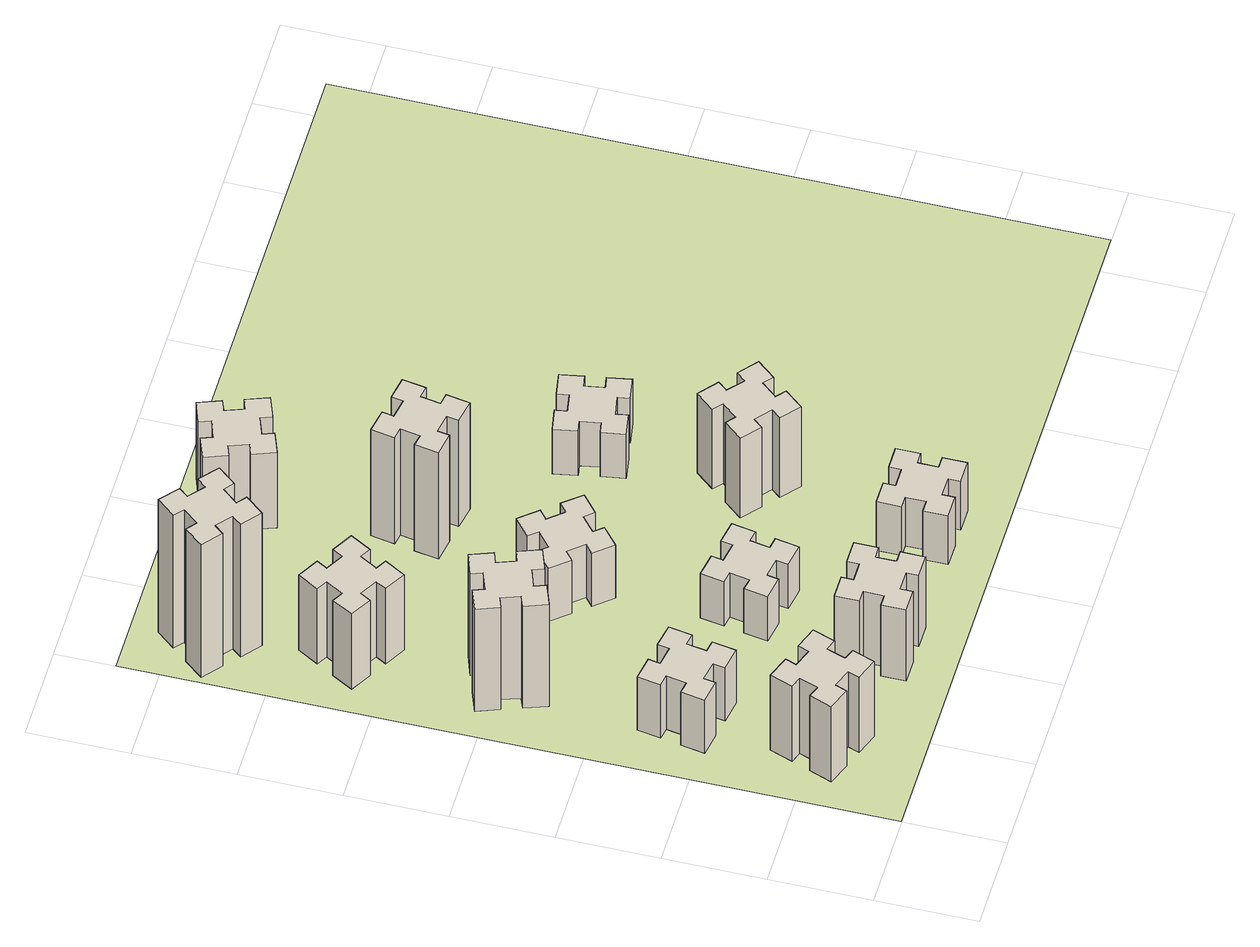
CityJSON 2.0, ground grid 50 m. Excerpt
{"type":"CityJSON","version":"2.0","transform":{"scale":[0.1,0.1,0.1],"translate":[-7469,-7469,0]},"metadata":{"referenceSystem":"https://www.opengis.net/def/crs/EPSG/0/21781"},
"CityObjects":{
"building1":{"type":"Building","attributes":{"class":"1000","function":"1000","usage":"1000","yearOfConstruction":2016,"roofType":"1000","measuredHeight":51,"storeysAboveGround":30,"storeysBelowGround":0},"geometry":[{"type":"Solid","lod":"1","boundaries":[[[[0,1,2,3,4,5,6,7,8,9,10,11,12,13,14,15,16,17,18,19]],[[17,16,20,21]],[[16,15,22,20]],[[15,14,23,22]],[[14,13,24,23]],[[13,12,25,24]],[[12,11,26,25]],[[11,10,27,26]],[[10,9,28,27]],[[9,8,29,28]],[[8,7,30,29]],[[7,6,31,30]],[[6,5,32,31]],[[5,4,33,32]],[[4,3,34,33]],[[3,2,35,34]],[[2,1,36,35]],[[1,0,37,36]],[[0,19,38,37]],[[19,18,39,38]],[[18,17,21,39]],[[24,25,26,27,28,29,30,31,32,33,34,35,36,37,38,39,21,20,22,23]]]]}]},
"building2":{"type":"Building","attributes":{"class":"1000","function":"1000","usage":"1000","yearOfConstruction":2016,"roofType":"1000","measuredHeight":36,"storeysAboveGround":30,"storeysBelowGround":0},"geometry":[{"type":"Solid","lod":"1","boundaries":[[[[40,41,42,43,44,45,46,47,48,49,50,51,52,53,54,55,56,57,58,59]],[[57,56,60,61]],[[56,55,62,60]],[[55,54,63,62]],[[54,53,64,63]],[[53,52,65,64]],[[52,51,66,65]],[[51,50,67,66]],[[50,49,68,67]],[[49,48,69,68]],[[48,47,70,69]],[[47,46,71,70]],[[46,45,72,71]],[[45,44,73,72]],[[44,43,74,73]],[[43,42,75,74]],[[42,41,76,75]],[[41,40,77,76]],[[40,59,78,77]],[[59,58,79,78]],[[58,57,61,79]],[[64,65,66,67,68,69,70,71,72,73,74,75,76,77,78,79,61,60,62,63]]]]}]},
"building3":{"type":"Building","attributes":{"class":"1000","function":"1000","usage":"1000","yearOfConstruction":2016,"roofType":"1000","measuredHeight":69,"storeysAboveGround":30,"storeysBelowGround":0},"geometry":[{"type":"Solid","lod":"1","boundaries":[[[[80,81,82,83,84,85,86,87,88,89,90,91,92,93,94,95,96,97,98,99]],[[97,96,100,101]],[[96,95,102,100]],[[95,94,103,102]],[[94,93,104,103]],[[93,92,105,104]],[[92,91,106,105]],[[91,90,107,106]],[[90,89,108,107]],[[89,88,109,108]],[[88,87,110,109]],[[87,86,111,110]],[[86,85,112,111]],[[85,84,113,112]],[[84,83,114,113]],[[83,82,115,114]],[[82,81,116,115]],[[81,80,117,116]],[[80,99,118,117]],[[99,98,119,118]],[[98,97,101,119]],[[104,105,106,107,108,109,110,111,112,113,114,115,116,117,118,119,101,100,102,103]]]]}]},
"building4":{"type":"Building","attributes":{"class":"1000","function":"1000","usage":"1000","yearOfConstruction":2016,"roofType":"1000","measuredHeight":48,"storeysAboveGround":30,"storeysBelowGround":0},"geometry":[{"type":"Solid","lod":"1","boundaries":[[[[120,121,122,123,124,125,126,127,128,129,130,131,132,133,134,135,136,137,138,139]],[[137,136,140,141]],[[136,135,142,140]],[[135,134,143,142]],[[134,133,144,143]],[[133,132,145,144]],[[132,131,146,145]],[[131,130,147,146]],[[130,129,148,147]],[[129,128,149,148]],[[128,127,150,149]],[[127,126,151,150]],[[126,125,152,151]],[[125,124,153,152]],[[124,123,154,153]],[[123,122,155,154]],[[122,121,156,155]],[[121,120,157,156]],[[120,139,158,157]],[[139,138,159,158]],[[138,137,141,159]],[[144,145,146,147,148,149,150,151,152,153,154,155,156,157,158,159,141,140,142,143]]]]}]},
"building5":{"type":"Building","attributes":{"class":"1000","function":"1000","usage":"1000","yearOfConstruction":2016,"roofType":"1000","measuredHeight":51,"storeysAboveGround":30,"storeysBelowGround":0},"geometry":[{"type":"Solid","lod":"1","boundaries":[[[[160,161,162,163,164,165,166,167,168,169,170,171,172,173,174,175,176,177,178,179]],[[177,176,180,181]],[[176,175,182,180]],[[175,174,183,182]],[[174,173,184,183]],[[173,172,185,184]],[[172,171,186,185]],[[171,170,187,186]],[[170,169,188,187]],[[169,168,189,188]],[[168,167,190,189]],[[167,166,191,190]],[[166,165,192,191]],[[165,164,193,192]],[[164,163,194,193]],[[163,162,195,194]],[[162,161,196,195]],[[161,160,197,196]],[[160,179,198,197]],[[179,178,199,198]],[[178,177,181,199]],[[184,185,186,187,188,189,190,191,192,193,194,195,196,197,198,199,181,180,182,183]]]]}]},
"building6":{"type":"Building","attributes":{"class":"1000","function":"1000","usage":"1000","yearOfConstruction":2016,"roofType":"1000","measuredHeight":90,"storeysAboveGround":30,"storeysBelowGround":0},"geometry":[{"type":"Solid","lod":"1","boundaries":[[[[200,201,202,203,204,205,206,207,208,209,210,211,212,213,214,215,216,217,218,219]],[[217,216,220,221]],[[216,215,222,220]],[[215,214,223,222]],[[214,213,224,223]],[[213,212,225,224]],[[212,211,226,225]],[[211,210,227,226]],[[210,209,228,227]],[[209,208,229,228]],[[208,207,230,229]],[[207,206,231,230]],[[206,205,232,231]],[[205,204,233,232]],[[204,203,234,233]],[[203,202,235,234]],[[202,201,236,235]],[[201,200,237,236]],[[200,219,238,237]],[[219,218,239,238]],[[218,217,221,239]],[[224,225,226,227,228,229,230,231,232,233,234,235,236,237,238,239,221,220,222,223]]]]}]},
"building7":{"type":"Building","attributes":{"class":"1000","function":"1000","usage":"1000","yearOfConstruction":2016,"roofType":"1000","measuredHeight":30,"storeysAboveGround":30,"storeysBelowGround":0},"geometry":[{"type":"Solid","lod":"1","boundaries":[[[[240,241,242,243,244,245,246,247,248,249,250,251,252,253,254,255,256,257,258,259]],[[257,256,260,261]],[[256,255,262,260]],[[255,254,263,262]],[[254,253,264,263]],[[253,252,265,264]],[[252,251,266,265]],[[251,250,267,266]],[[250,249,268,267]],[[249,248,269,268]],[[248,247,270,269]],[[247,246,271,270]],[[246,245,272,271]],[[245,244,273,272]],[[244,243,274,273]],[[243,242,275,274]],[[242,241,276,275]],[[241,240,277,276]],[[240,259,278,277]],[[259,258,279,278]],[[258,257,261,279]],[[264,265,266,267,268,269,270,271,272,273,274,275,276,277,278,279,261,260,262,263]]]]}]},
"building8":{"type":"Building","attributes":{"class":"1000","function":"1000","usage":"1000","yearOfConstruction":2016,"roofType":"1000","measuredHeight":36,"storeysAboveGround":30,"storeysBelowGround":0},"geometry":[{"type":"Solid","lod":"1","boundaries":[[[[280,281,282,283,284,285,286,287,288,289,290,291,292,293,294,295,296,297,298,299]],[[297,296,300,301]],[[296,295,302,300]],[[295,294,303,302]],[[294,293,304,303]],[[293,292,305,304]],[[292,291,306,305]],[[291,290,307,306]],[[290,289,308,307]],[[289,288,309,308]],[[288,287,310,309]],[[287,286,311,310]],[[286,285,312,311]],[[285,284,313,312]],[[284,283,314,313]],[[283,282,315,314]],[[282,281,316,315]],[[281,280,317,316]],[[280,299,318,317]],[[299,298,319,318]],[[298,297,301,319]],[[304,305,306,307,308,309,310,311,312,313,314,315,316,317,318,319,301,300,302,303]]]]}]},
"building9":{"type":"Building","attributes":{"class":"1000","function":"1000","usage":"1000","yearOfConstruction":2016,"roofType":"1000","measuredHeight":33,"storeysAboveGround":30,"storeysBelowGround":0},"geometry":[{"type":"Solid","lod":"1","boundaries":[[[[320,321,322,323,324,325,326,327,328,329,330,331,332,333,334,335,336,337,338,339]],[[337,336,340,341]],[[336,335,342,340]],[[335,334,343,342]],[[334,333,344,343]],[[333,332,345,344]],[[332,331,346,345]],[[331,330,347,346]],[[330,329,348,347]],[[329,328,349,348]],[[328,327,350,349]],[[327,326,351,350]],[[326,325,352,351]],[[325,324,353,352]],[[324,323,354,353]],[[323,322,355,354]],[[322,321,356,355]],[[321,320,357,356]],[[320,339,358,357]],[[339,338,359,358]],[[338,337,341,359]],[[344,345,346,347,348,349,350,351,352,353,354,355,356,357,358,359,341,340,342,343]]]]}]},
"building10":{"type":"Building","attributes":{"class":"1000","function":"1000","usage":"1000","yearOfConstruction":2016,"roofType":"1000","measuredHeight":72,"storeysAboveGround":30,"storeysBelowGround":0},"geometry":[{"type":"Solid","lod":"1","boundaries":[[[[360,361,362,363,364,365,366,367,368,369,370,371,372,373,374,375,376,377,378,379]],[[377,376,380,381]],[[376,375,382,380]],[[375,374,383,382]],[[374,373,384,383]],[[373,372,385,384]],[[372,371,386,385]],[[371,370,387,386]],[[370,369,388,387]],[[369,368,389,388]],[[368,367,390,389]],[[367,366,391,390]],[[366,365,392,391]],[[365,364,393,392]],[[364,363,394,393]],[[363,362,395,394]],[[362,361,396,395]],[[361,360,397,396]],[[360,379,398,397]],[[379,378,399,398]],[[378,377,381,399]],[[384,385,386,387,388,389,390,391,392,393,394,395,396,397,398,399,381,380,382,383]]]]}]},
"building11":{"type":"Building","attributes":{"class":"1000","function":"1000","usage":"1000","yearOfConstruction":2016,"roofType":"1000","measuredHeight":51,"storeysAboveGround":30,"storeysBelowGround":0},"geometry":[{"type":"Solid","lod":"1","boundaries":[[[[400,401,402,403,404,405,406,407,408,409,410,411,412,413,414,415,416,417,418,419]],[[417,416,420,421]],[[416,415,422,420]],[[415,414,423,422]],[[414,413,424,423]],[[413,412,425,424]],[[412,411,426,425]],[[411,410,427,426]],[[410,409,428,427]],[[409,408,429,428]],[[408,407,430,429]],[[407,406,431,430]],[[406,405,432,431]],[[405,404,433,432]],[[404,403,434,433]],[[403,402,435,434]],[[402,401,436,435]],[[401,400,437,436]],[[400,419,438,437]],[[419,418,439,438]],[[418,417,421,439]],[[424,425,426,427,428,429,430,431,432,433,434,435,436,437,438,439,421,420,422,423]]]]}]},
"building12":{"type":"Building","attributes":{"class":"1000","function":"1000","usage":"1000","yearOfConstruction":2016,"roofType":"1000","measuredHeight":54,"storeysAboveGround":30,"storeysBelowGround":0},"geometry":[{"type":"Solid","lod":"1","boundaries":[[[[440,441,442,443,444,445,446,447,448,449,450,451,452,453,454,455,456,457,458,459]],[[457,456,460,461]],[[456,455,462,460]],[[455,454,463,462]],[[454,453,464,463]],[[453,452,465,464]],[[452,451,466,465]],[[451,450,467,466]],[[450,449,468,467]],[[449,448,469,468]],[[448,447,470,469]],[[447,446,471,470]],[[446,445,472,471]],[[445,444,473,472]],[[444,443,474,473]],[[443,442,475,474]],[[442,441,476,475]],[[441,440,477,476]],[[440,459,478,477]],[[459,458,479,478]],[[458,457,461,479]],[[464,465,466,467,468,469,470,471,472,473,474,475,476,477,478,479,461,460,462,463]]]]}]},
"building13":{"type":"Building","attributes":{"class":"1000","function":"1000","usage":"1000","yearOfConstruction":2016,"roofType":"1000","measuredHeight":30,"storeysAboveGround":30,"storeysBelowGround":0},"geometry":[{"type":"Solid","lod":"1","boundaries":[[[[480,481,482,483,484,485,486,487,488,489,490,491,492,493,494,495,496,497,498,499]],[[497,496,500,501]],[[496,495,502,500]],[[495,494,503,502]],[[494,493,504,503]],[[493,492,505,504]],[[492,491,506,505]],[[491,490,507,506]],[[490,489,508,507]],[[489,488,509,508]],[[488,487,510,509]],[[487,486,511,510]],[[486,485,512,511]],[[485,484,513,512]],[[484,483,514,513]],[[483,482,515,514]],[[482,481,516,515]],[[481,480,517,516]],[[480,499,518,517]],[[499,498,519,518]],[[498,497,501,519]],[[504,505,506,507,508,509,510,511,512,513,514,515,516,517,518,519,501,500,502,503]]]]}]},
"landuse1":{"type":"LandUse","attributes":{"name":"plot1","function":"1010"},"geometry":[{"type":"MultiSurface","lod":"1","boundaries":[[[520,521,522,523]]]}]}
},
"vertices":[
[462,391,0],[496,485,0],[552,464,0],[593,577,0],[480,618,0],[460,562,0],[366,596,0],[387,652,0],[274,693,0],[233,580,0],[289,560,0],[255,466,0],[199,487,0],[157,374,0],[270,333,0],[291,389,0],[385,355,0],[364,299,0],[477,257,0],[518,370,0],[385,355,510],[364,299,510],[291,389,510],[270,333,510],[157,374,510],[199,487,510],[255,466,510],[289,560,510],[233,580,510],[274,693,510],[387,652,510],[366,596,510],[460,562,510],[480,618,510],[593,577,510],[552,464,510],[496,485,510],[462,391,510],[518,370,510],[477,257,510],
[307,1016,0],[405,998,0],[395,939,0],[513,918,0],[534,1037,0],[475,1047,0],[492,1145,0],[551,1135,0],[572,1253,0],[454,1274,0],[444,1215,0],[345,1232,0],[356,1291,0],[237,1312,0],[217,1194,0],[276,1184,0],[258,1085,0],[199,1096,0],[178,977,0],[297,957,0],[258,1085,360],[199,1096,360],[276,1184,360],[217,1194,360],[237,1312,360],[356,1291,360],[345,1232,360],[444,1215,360],[454,1274,360],[572,1253,360],[551,1135,360],[492,1145,360],[475,1047,360],[534,1037,360],[513,918,360],[395,939,360],[405,998,360],[307,1016,360],[297,957,360],[178,977,360],
[366,1835,0],[460,1869,0],[480,1813,0],[593,1854,0],[552,1967,0],[496,1946,0],[462,2040,0],[518,2060,0],[477,2173,0],[364,2132,0],[385,2076,0],[291,2042,0],[270,2098,0],[157,2057,0],[199,1944,0],[255,1965,0],[289,1871,0],[233,1850,0],[274,1737,0],[387,1779,0],[289,1871,690],[233,1850,690],[255,1965,690],[199,1944,690],[157,2057,690],[270,2098,690],[291,2042,690],[385,2076,690],[364,2132,690],[477,2173,690],[518,2060,690],[462,2040,690],[496,1946,690],[552,1967,690],[593,1854,690],[480,1813,690],[460,1869,690],[366,1835,690],[387,1779,690],[274,1737,690],
[1065,485,0],[965,485,0],[965,545,0],[845,545,0],[845,425,0],[905,425,0],[905,325,0],[845,325,0],[845,205,0],[965,205,0],[965,265,0],[1065,265,0],[1065,205,0],[1185,205,0],[1185,325,0],[1125,325,0],[1125,425,0],[1185,425,0],[1185,545,0],[1065,545,0],[1125,425,480],[1185,425,480],[1125,325,480],[1185,325,480],[1185,205,480],[1065,205,480],[1065,265,480],[965,265,480],[965,205,480],[845,205,480],[845,325,480],[905,325,480],[905,425,480],[845,425,480],[845,545,480],[965,545,480],[965,485,480],[1065,485,480],[1065,545,480],[1185,545,480],
[446,2597,0],[496,2684,0],[548,2654,0],[608,2758,0],[504,2818,0],[474,2766,0],[387,2816,0],[417,2868,0],[313,2928,0],[253,2824,0],[305,2794,0],[255,2707,0],[203,2737,0],[143,2633,0],[247,2573,0],[277,2625,0],[364,2575,0],[334,2523,0],[438,2463,0],[498,2567,0],[364,2575,510],[334,2523,510],[277,2625,510],[247,2573,510],[143,2633,510],[203,2737,510],[255,2707,510],[305,2794,510],[253,2824,510],[313,2928,510],[417,2868,510],[387,2816,510],[474,2766,510],[504,2818,510],[608,2758,510],[548,2654,510],[496,2684,510],[446,2597,510],[498,2567,510],[438,2463,510],
[384,3387,0],[308,3452,0],[346,3498,0],[254,3575,0],[177,3483,0],[223,3444,0],[159,3368,0],[113,3406,0],[36,3314,0],[128,3237,0],[166,3283,0],[243,3219,0],[204,3173,0],[296,3096,0],[373,3188,0],[327,3226,0],[392,3303,0],[438,3264,0],[515,3356,0],[423,3433,0],[392,3303,900],[438,3264,900],[327,3226,900],[373,3188,900],[296,3096,900],[204,3173,900],[243,3219,900],[166,3283,900],[128,3237,900],[36,3314,900],[113,3406,900],[159,3368,900],[223,3444,900],[177,3483,900],[254,3575,900],[346,3498,900],[308,3452,900],[384,3387,900],[423,3433,900],[515,3356,900],
[1016,1084,0],[998,985,0],[939,996,0],[918,877,0],[1037,857,0],[1047,916,0],[1145,898,0],[1135,839,0],[1253,818,0],[1274,937,0],[1215,947,0],[1232,1045,0],[1291,1035,0],[1312,1153,0],[1194,1174,0],[1184,1115,0],[1085,1132,0],[1096,1191,0],[977,1212,0],[957,1094,0],[1085,1132,300],[1096,1191,300],[1184,1115,300],[1194,1174,300],[1312,1153,300],[1291,1035,300],[1232,1045,300],[1215,947,300],[1274,937,300],[1253,818,300],[1135,839,300],[1145,898,300],[1047,916,300],[1037,857,300],[918,877,300],[939,996,300],[998,985,300],[1016,1084,300],[957,1094,300],[977,1212,300],
[983,1972,0],[906,1907,0],[868,1953,0],[776,1876,0],[853,1784,0],[899,1823,0],[963,1746,0],[917,1708,0],[994,1616,0],[1086,1693,0],[1048,1739,0],[1124,1803,0],[1163,1757,0],[1255,1834,0],[1178,1926,0],[1132,1888,0],[1067,1964,0],[1113,2003,0],[1036,2095,0],[944,2018,0],[1067,1964,360],[1113,2003,360],[1132,1888,360],[1178,1926,360],[1255,1834,360],[1163,1757,360],[1124,1803,360],[1048,1739,360],[1086,1693,360],[994,1616,360],[917,1708,360],[963,1746,360],[899,1823,360],[853,1784,360],[776,1876,360],[868,1953,360],[906,1907,360],[983,1972,360],[944,2018,360],[1036,2095,360],
[1865,325,0],[1865,425,0],[1925,425,0],[1925,545,0],[1805,545,0],[1805,485,0],[1705,485,0],[1705,545,0],[1585,545,0],[1585,425,0],[1645,425,0],[1645,325,0],[1585,325,0],[1585,205,0],[1705,205,0],[1705,265,0],[1805,265,0],[1805,205,0],[1925,205,0],[1925,325,0],[1805,265,330],[1805,205,330],[1705,265,330],[1705,205,330],[1585,205,330],[1585,325,330],[1645,325,330],[1645,425,330],[1585,425,330],[1585,545,330],[1705,545,330],[1705,485,330],[1805,485,330],[1805,545,330],[1925,545,330],[1925,425,330],[1865,425,330],[1865,325,330],[1925,325,330],[1925,205,330],
[1315,2527,0],[1332,2625,0],[1391,2615,0],[1412,2733,0],[1294,2754,0],[1284,2695,0],[1185,2712,0],[1196,2771,0],[1077,2792,0],[1057,2674,0],[1116,2664,0],[1098,2565,0],[1039,2576,0],[1018,2457,0],[1137,2437,0],[1147,2496,0],[1245,2478,0],[1235,2419,0],[1353,2398,0],[1374,2517,0],[1245,2478,720],[1235,2419,720],[1147,2496,720],[1137,2437,720],[1018,2457,720],[1039,2576,720],[1098,2565,720],[1116,2664,720],[1057,2674,720],[1077,2792,720],[1196,2771,720],[1185,2712,720],[1284,2695,720],[1294,2754,720],[1412,2733,720],[1391,2615,720],[1332,2625,720],[1315,2527,720],[1374,2517,720],[1353,2398,720],
[1125,3556,0],[1031,3522,0],[1010,3578,0],[897,3537,0],[939,3424,0],[995,3445,0],[1029,3351,0],[973,3330,0],[1014,3217,0],[1127,3259,0],[1106,3315,0],[1200,3349,0],[1220,3293,0],[1333,3334,0],[1292,3447,0],[1236,3426,0],[1202,3520,0],[1258,3540,0],[1217,3653,0],[1104,3612,0],[1202,3520,510],[1258,3540,510],[1236,3426,510],[1292,3447,510],[1333,3334,510],[1220,3293,510],[1200,3349,510],[1106,3315,510],[1127,3259,510],[1014,3217,510],[973,3330,510],[1029,3351,510],[995,3445,510],[939,3424,510],[897,3537,510],[1010,3578,510],[1031,3522,510],[1125,3556,510],[1104,3612,510],[1217,3653,510],
[1746,1163,0],[1823,1099,0],[1784,1053,0],[1876,976,0],[1953,1068,0],[1907,1106,0],[1972,1183,0],[2018,1144,0],[2095,1236,0],[2003,1313,0],[1964,1267,0],[1888,1332,0],[1926,1378,0],[1834,1455,0],[1757,1363,0],[1803,1324,0],[1739,1248,0],[1693,1286,0],[1616,1194,0],[1708,1117,0],[1739,1248,540],[1693,1286,540],[1803,1324,540],[1757,1363,540],[1834,1455,540],[1926,1378,540],[1888,1332,540],[1964,1267,540],[2003,1313,540],[2095,1236,540],[2018,1144,540],[1972,1183,540],[1907,1106,540],[1953,1068,540],[1876,976,540],[1784,1053,540],[1823,1099,540],[1746,1163,540],[1708,1117,540],[1616,1194,540],
[1972,1925,0],[1955,2024,0],[2014,2034,0],[1993,2152,0],[1875,2131,0],[1885,2072,0],[1787,2055,0],[1777,2114,0],[1658,2093,0],[1679,1975,0],[1738,1985,0],[1756,1887,0],[1697,1877,0],[1717,1758,0],[1836,1779,0],[1825,1838,0],[1924,1856,0],[1934,1797,0],[2052,1817,0],[2031,1936,0],[1924,1856,300],[1934,1797,300],[1825,1838,300],[1836,1779,300],[1717,1758,300],[1697,1877,300],[1756,1887,300],[1738,1985,300],[1679,1975,300],[1658,2093,300],[1777,2114,300],[1787,2055,300],[1885,2072,300],[1875,2131,300],[1993,2152,300],[2014,2034,300],[1955,2024,300],[1972,1925,300],[2031,1936,300],[2052,1817,300],
[5,3705,0],[3705,3705,0],[3705,5,0],[5,5,0]
]}
